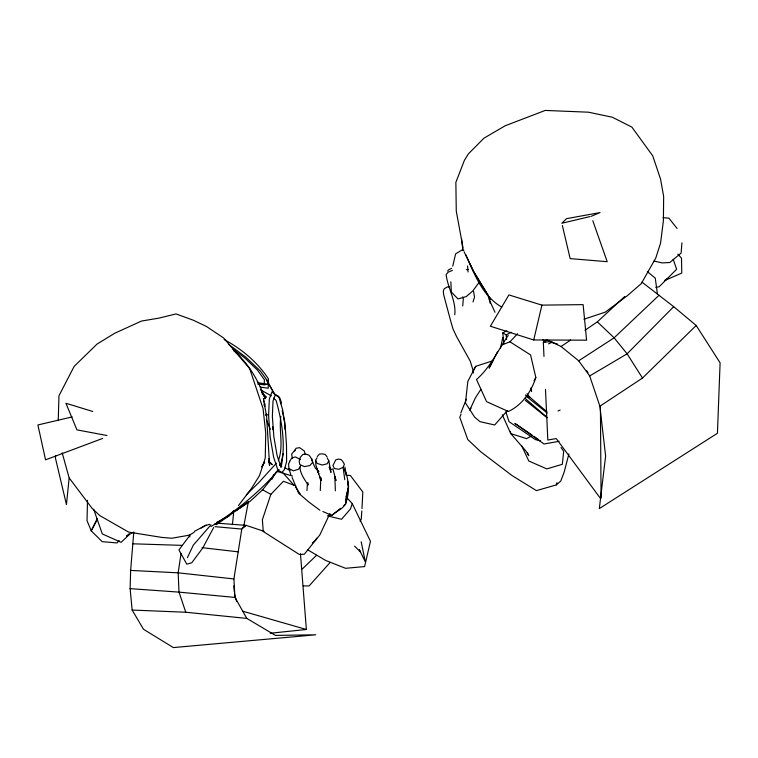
<?xml version="1.0" encoding="UTF-8"?>
<svg xmlns="http://www.w3.org/2000/svg" width="758" height="758" viewBox="0 0 758 758"><rect width="100%" height="100%" fill="white"/><g stroke="black" fill="none" stroke-linecap="round" stroke-linejoin="round"><path stroke-width="1.14" d="M454.791 314.75C456.25 300.689 447.751 288.211 446.121 274.529L448.149 272.188L452.441 270.36M320.293 490.578L320.805 477.872M468.065 271.999L467.553 265.925M87.502 500.28L87.028 520.699L91.244 530.846L102.169 541.648L116.997 542.936L119.186 540.587M58.243 420.529L58.963 395.742L74.17 366.37L97.09 344.037L114.704 333.264L141.519 321.041L158.886 318.133L176.027 313.935L193.318 320.217L206.508 326.499L223.601 337.945L249.704 368.653L263.054 408.571L265.736 433.131L265.253 458.097L259.463 475.673L251.4 488.522L238.476 505.558M132.138 610.057L185.767 612.237L246.824 618.414L275.467 635.412L315.707 634.806L173.355 647.578L143.48 629.254L132.138 610.057L130.12 588.634L130.641 570.414L133.796 532.05M346.472 498.224C347.666 507.481 337.225 510.257 331.815 515.449L322.842 511.517M257.597 383.936L264.106 384.789L264.438 379.815L257.303 369.932L244.654 357.842L232.782 349.031M361.822 510.958L361.253 519.211L360.088 521.106M361.983 508.599L362.817 492.008L350.395 475.531L345.923 475.152M224.131 339.556C241.584 348.879 257.464 362.172 268.389 378.782L268.228 388.248L260.117 387.054M306.943 490.54L307.483 483.168M681.935 242.835L681.11 253.087L669.778 262.533L662.122 262.903L654.05 261.027M462.702 305.919L463.327 298.955L462.664 296.918M500.536 348.026L502.744 337.518M232.403 524.621L233.616 513.071M280.82 416.379C278.792 431.027 283.814 446.329 278.338 460.674M346.34 498.47L345.544 504.165L343.829 505.577M181.058 553.378L178.168 572.83L179.002 592.121L185.767 612.237M246.824 618.414L234.971 597.427L233.909 578.941L241.783 529.075L246.113 525.36L264.049 531.358M243.981 525.105L248.33 501.929M320.937 477.834L320.501 479.928L320.227 477.815M283.151 453.606L280.953 463.536L279.835 465.459M55.827 455.52L55.334 457.68L66.458 504.601L69.149 477.976L62.203 452.867M452.753 266.162L455.605 253.873L462.333 249.789L463.877 250.263M533.717 339.963L541.923 305.133L583.12 304.631L586.597 340.171L533.717 339.963L490.369 326.243L508.893 294.928L541.923 305.133M568.907 453.9L564.189 472.035L560.787 481.027L556.334 484.902L536.418 490.625L512.114 475.607L480.837 451.863L467.762 439.564L459.765 417.288L461.054 414.171M281.085 467.061C285.823 445.249 282.128 421.723 276.092 400.413L273.572 398.083M556.334 484.902L556.931 482.713M264.248 405.596L264.788 403.626L264.817 406.487M280.886 403.758L281.332 402.214L279.873 398.054L278.29 396.055L276.348 395.723M473.02 301.997L474.536 297.098L473.56 291.328M346.501 497.333L352.252 503.577L350.509 508.874L341.555 519.268L327.342 515.847M295.857 485.935L283.416 481.273L270.871 494.358L262.382 519.723L263.253 531.51L299.363 554.496L304.318 554.221L319.838 534.911L329.938 513.488M270.473 478.668L272.018 478.923L273.6 474.527M213.671 527.54L202.774 547.958L191.736 562.806L186.8 564.179L178.907 549.92L189.036 536.475M502.109 344.862L509.963 341.82L530.562 354.915L535.83 377.437C531.396 391.744 522.167 404.905 508.429 411.509L486.579 401.655L476.507 379.512C490.54 367.289 497.845 350.357 508.239 335.396M460.855 412.864L466.378 399.191M343.09 467.326L344.407 464.256L342.559 461.091L340.967 459.49L338.371 459.102L335.813 459.803L332.923 465.592L334.505 468.558L338.854 469.287L343.09 467.326L344.767 479.672M187.378 557.727L193.262 545.201L210.932 524.868M265.67 415.365L266.295 414.058L267.745 415.062M294.663 451.029L295.99 448.291L299.59 447.656L304.261 450.963L305.313 454.611M97.223 518.652L91.244 530.846L97.517 519.097M497.599 351.617L489.147 368.113L493.126 360.372M492.34 360.95L475.73 366.322L467.847 381.321L465.44 402.896L474.66 417.175L480.022 421.666L494.661 424.992L507.263 410.713M327.21 458.04L328.82 460.769L327.219 463.782L322.15 465.024L317.138 463.403L315.612 460.277L317.09 457.709M534.03 380.819L535.83 377.437M316.683 538.208L315.612 540.217L312.296 543.031M473.305 373.059L473.21 370.785L475.73 366.322M261.908 466.682L264.694 461.84L261.747 466.833M272.018 478.923L275.931 472.187M300.774 465.601L298.567 469.23L293.318 470.832L288.883 468.491L288.609 463.659L289.85 461.745M480.818 389.423L475.294 398.045L469.733 410.125L471.021 408.155M447.637 271.108L448.546 269.839L451.597 268.379M289.499 461.366L291.991 457.908L295.459 456.922L300.519 459.642M479.17 282.298L472.67 291.081L466.189 296.596L457.993 298.927L451.342 292.038L450.839 281.815M330.232 562.379L309.065 585.962L303.228 585.915M270.881 479.501L262.505 489.905L249.894 501.531L235.804 510.721L248.444 501.834L216.418 524.65L215.12 523.551M295.449 449.494L291.603 454.118L292.408 458.22M317.299 456.496L319.336 454.118L322.178 453.853L325.154 454.43L327.096 456.866M276.414 463.166L258.592 482.789L246.35 494.785M216.788 522.357L228.66 516.236L233.947 510.485M279.048 469.572C259.511 491.951 236.392 511.129 210.999 526.516M509.963 341.82L517.591 333.719M545.419 340.162L543.334 342.351L543.979 356.468M673.701 306.677L627.112 353.825L589.696 375.949L599.872 406.212L605.614 456.07L599.322 508.59L717.438 433.273L720.1 362.826L696.185 325.485L673.701 306.677L641.96 282.109M599.872 406.212L642.5 378.062L696.185 325.485M302.3 568.974L316.579 555.282M129.485 534.371L121.128 542.33L102.321 533.964L93.67 509.253M659.053 295.25L614.122 337.822L578.676 360.808L561.081 346.52L547.181 339.935M584.939 330.299L597.342 321.856L624.772 296.482M129.211 533.755L126.652 536.039L133.143 532.324M340.399 508.4L331.815 515.449L329.787 514.455M194.399 531.405L205.2 525.588L209.758 524.299M561.081 346.52L570.622 340.029M667.391 278.679L664.709 280.498L681.764 273.079L681.518 258.203L677.813 254.129M242.674 527.577L246.113 525.36L217.916 523.247M547.257 339.811L543.334 342.351L549.114 341.716L557.443 343.99M194.133 532.324L189.13 535.356L189.945 536.929M201.145 528.08L206.157 525.048M506.789 330.782L502.8 332.904L506.202 334.922L511.138 332.25M531.633 435.973L526.583 438.626L510.769 433.623L502.241 414.683M548.527 343.886L552.459 342.057M591.249 216.286L600.052 212.572L566.501 218.664L561.82 223.259L590.112 216.561M558.002 410.997L560.143 410.097M102.681 438.418L45.537 459.831L37.9 424.954L72.181 416.919M583.906 319.241L605.206 312.163L627.217 295.81L641.277 283.615L655.793 257.985L660.531 243.29L663.411 220.606L663.648 196.474L660.569 179.191L652.761 155.902L631.897 127.126L612.341 117.225L588.53 112.203L545.248 110.422L505.15 125.781L483.974 138.164L468.397 153.874L464.417 160.279L455.861 182.375L456.269 211.103L463.081 248.131M559.139 441.289L544.045 443.98L514.89 423.409L532.05 435.092M190.343 534.987L171.801 538.246L161.596 537.375L128.642 532.088L99.904 515.667L92.078 508.315L69.243 478.033M466.331 269.715L468.122 269.412M264.106 384.789L267.991 384.164L259.435 382.989L257.313 381.937M655.755 287.329L659.119 286.789L676.629 269.261L673.189 259.245M270.218 633.252L306.365 629.481L300.471 553.719M132.669 543.799L182.242 545.372M130.641 570.414L178.168 572.83L233.909 578.941M663.032 217.717L668.897 218.133L677.102 228.49M130.12 588.634L179.002 592.121L234.971 597.427M449.522 287.017L447.58 286.846L444.311 288.656L443.345 290.75L443.563 294.35L450.764 321.25L452.99 328.972L456.648 336.741L470.244 361.159L473.21 370.785M214.988 526.658L241.783 529.075M202.073 547.664L238.239 551.843M525.446 394.946L526.876 396.775L529.908 397.249L546.897 411.774M106.963 435.509L76.937 429.871L65.937 403.256L92.77 411.49M540.634 440.938L535.432 439.612L509.035 421.675L505.87 411.907M242.655 611.175L306.365 629.481M276.698 471.268L292.493 476.081M279.759 465.213L281.824 466.274M284.923 467.847L290.087 470.481M331.938 469.638L330.431 468.814L329.19 466.871L330.962 472.433L328.82 460.769M262.259 489.621L270.871 494.358M260.288 389.707L271.345 395.847M307.682 549.834L325.769 560.494L345.582 568.301L364.579 566.586L370.473 541.316L352.252 503.577M533.964 436.39L538.73 439.64M501.805 307.104C482.495 296.16 474.423 274.093 465.848 254.745M542.965 339.774L544.822 341.147M228.774 344.464L245.734 357.065L260.411 371.098L268.654 382.534M319.848 510.21L308.79 501.976L298.605 493.183L292.143 477.493M543.808 340.314L545.694 341.744M526.876 396.775L547.229 413.015M525.294 400.357L547.115 417.743M262.287 394.084L266.314 397.296L261.643 392.189M647.341 271.601L655.263 278.139L657.451 294.199M524.868 398.177L546.869 417.251M272.52 464.73L269.611 461.992L268.815 458.704M275.959 395.43L272.065 391.744L269.327 399.021L268.607 415.668L270.189 437.12L273.619 457.15L277.873 470.007L281.749 472.499L284.496 469.515L286.609 461.537L286.505 445.581L285.273 427.332L282.677 409.879L279.086 397.647L275.505 394.245L273.003 401.058L272.368 416.559L273.837 436.513L277.011 455.16L280.934 467.174M597.342 321.856L614.122 337.822L627.112 353.825L642.5 378.062M318.919 471.448C312.732 467.8 313.575 459.879 308.989 455.245L306.459 454.231L302.916 454.383L300.348 457.226L299.173 461.224L299.77 464.559L304.365 466.596L309.766 465.583L312.628 462.465L311.661 458.429M268.408 461.319L271.411 464.218M354.592 546.158L360.221 551.729L359.368 549.844M233.464 350.509C248.539 363.234 258.383 380.516 265.205 398.774L261.349 389.944M283.113 472.992L293.763 484.997M526.99 393.762L529.908 397.249M600.383 498.319L556.249 438.56L547.816 440.038L545.495 389.423M578.676 360.808L589.696 375.949M261.804 392.53L263.576 394.975M561.034 447.504L563.677 451.285L562.341 464.284L546.84 468.899L528.809 461.016L521.551 445.524M586.692 370.747L588 372.642M295.81 487.299L300.282 494.112M270.341 429.255L266.333 419.733M494.993 312.268L489.659 300.585M359.481 549.957L365.309 561.858L361.196 541.79M469.998 264.021L473.703 271.677L490.35 299.003L473.703 271.677L464.067 251.77M290.845 474.679L288.883 468.491M282.175 410.675L284.724 421.761L284.942 429.36M527.53 452.697L528.752 455.738L525.91 451.01L510.769 433.623L510.39 431.425M488.076 295.506L490.35 303.475M592.803 220.72L607.196 261.69L570.158 258.611L562.36 225.543M344.359 468.956L346.018 474.205L344.947 467.108M344.966 469.96C348.661 479.861 349.893 490.786 346.397 500.915L345.942 498.622M318.142 472.291L321.108 480.572L319.952 476.763M317.147 468.728L318.767 473.968L315.859 465.061L315.612 460.277M234.459 594.054L236.695 601.587M530.79 388.39L531.576 391.346L531.026 387.925M332.857 468.671L335.974 480.572L334.865 476.564L335.358 490.814M347.505 482.192L348.528 486.712L346.122 497.239L348.528 486.712L347.628 481.283M268.777 460.94L269.583 465.336L266.645 416.729L263.452 398.708L263.917 401.939M299.912 467.099C300.348 473.883 304.498 479.501 308.146 484.959L307.994 482.789M462.901 250.614L461.518 238.495M264.22 404.09L264.533 406.241M272.586 426.517L272.956 429.767M228.584 515.364L228.66 516.236M502.8 332.904L503.757 343.507M506.202 334.922L506.59 339.546M233.852 585.83L234.288 591.704M489.403 296.852L489.564 301.115M600.421 406.999L601.075 498.082M267.546 381.634L266.342 379.644L274.434 393.961L267.546 381.634"/></g></svg>
